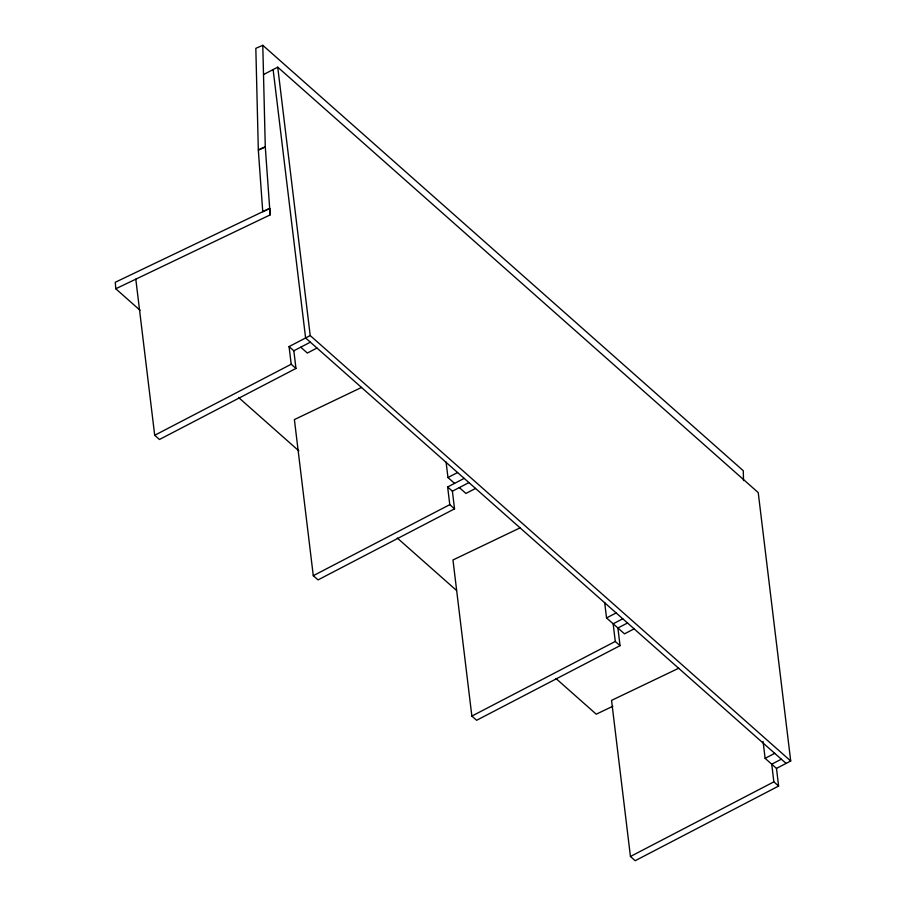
<?xml version="1.0" encoding="UTF-8"?>
<svg xmlns="http://www.w3.org/2000/svg" width="906" height="906" viewBox="0 0 906 906"><rect width="100%" height="100%" fill="white"/><g stroke="black" fill="none" stroke-linecap="round" stroke-linejoin="round"><path stroke-width="1.36" d="M263.51 74.564L277.734 67.169L758.231 492.592L790.712 760.995L776.487 768.401L765.117 758.345L763.078 741.482M135.809 279.173L154.7 435.276L159.456 439.489L295.968 368.448L291.2 364.235L289.071 346.579L310.214 335.571L790.712 760.995M289.071 346.579L293.827 350.792L310.362 342.185M316.964 348.04L307.349 353.046L300.747 347.191M154.7 435.276L291.2 364.235M446.092 462.071L447.96 477.53L457.575 472.536M361.562 387.44L294.393 419.58L313.283 575.684L318.04 579.897L454.54 508.855L449.784 504.642L447.643 486.986L464.178 478.379M447.643 486.986L452.4 491.199L468.934 482.592M475.548 488.447L465.933 493.442L459.331 487.598M313.283 575.684L449.784 504.642M604.664 602.479L606.544 617.937L616.148 612.932M622.762 618.787L613.147 623.792L615.287 641.448L620.044 645.661L476.613 720.293L471.856 716.08L452.966 559.976L520.146 527.836M627.518 623L617.903 627.994L620.044 645.661M634.121 628.843L624.517 633.849L606.544 617.937M471.856 716.08L615.287 641.448M765.117 758.345L774.732 753.339M781.334 759.194L771.731 764.188L773.86 781.855L778.616 786.057L635.197 860.7L630.44 856.487L611.55 700.383L678.719 668.243M630.44 856.487L773.86 781.855M115.764 288.765L270.158 214.892L269.694 208.38L115.288 282.264L115.764 288.765L140.102 310.316M612.841 706.25L596.25 714.188L556.035 678.583M269.694 208.448L262.751 211.766L258.335 150.169L265.277 146.851L262.785 45.3L255.832 48.335L258.323 149.886L265.277 146.851L270.158 214.892M262.785 45.3L743.282 470.724L743.52 480.599M786.091 763.396L305.605 337.972L273.125 69.569M447.96 477.53L454.563 483.385M238.527 397.462L298.855 450.882M397.281 538.028L456.556 590.497M776.487 768.401L778.616 786.057M452.4 491.199L454.54 508.855M277.734 67.169L310.214 335.571M293.827 350.792L295.968 368.448"/></g></svg>
